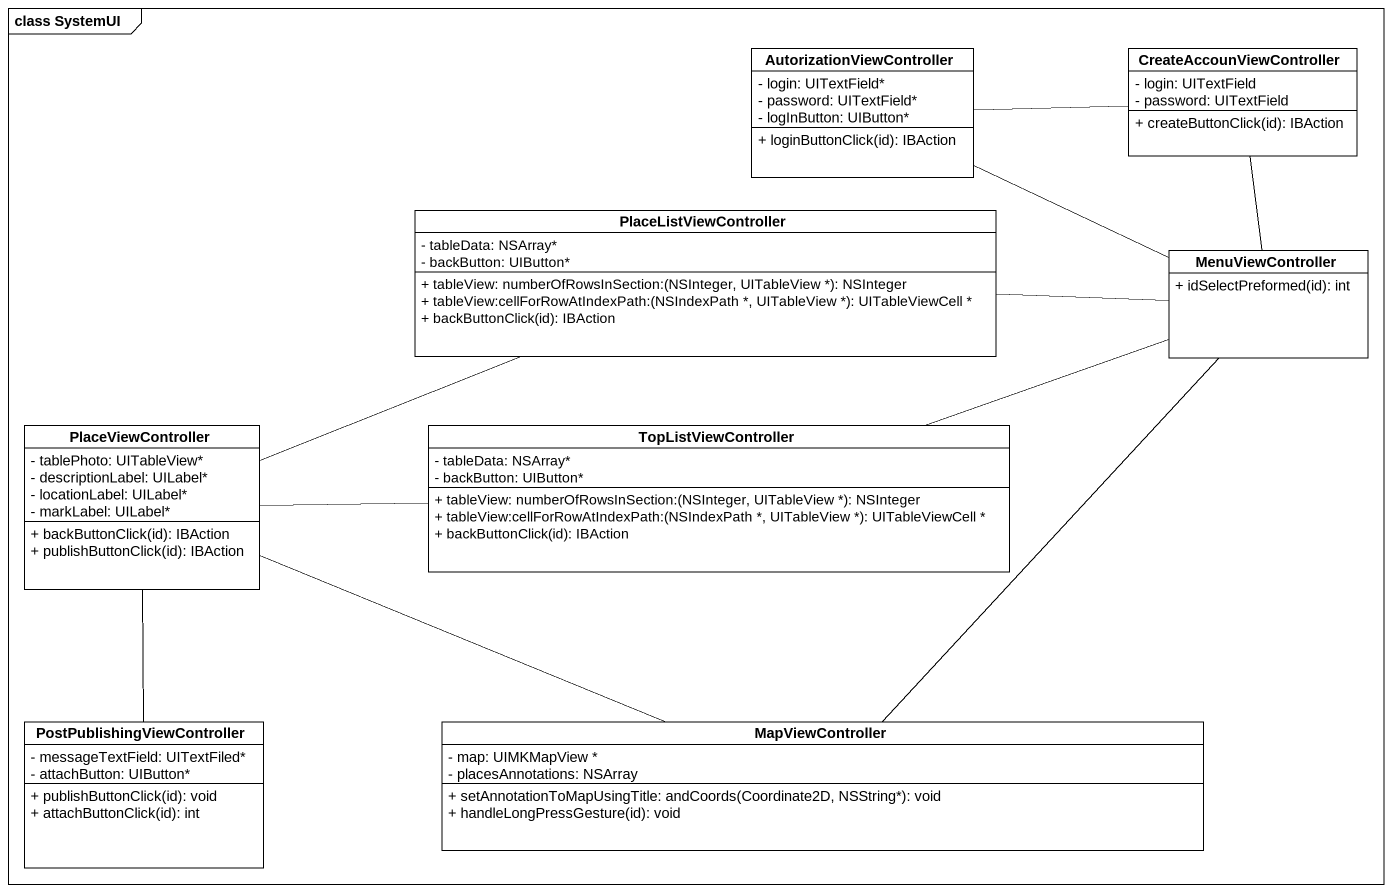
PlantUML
@startuml
mainframe class SystemUI
hide circle
hide empty members
skinparam classAttributeIconSize 0
class AutorizationViewController {
  - login: UITextField*
  - password: UITextField*
  - logInButton: UIButton*
  + loginButtonClick(id): IBAction
}
class CreateAccounViewController {
  - login: UITextField
  - password: UITextField
  + createButtonClick(id): IBAction
}
class PlaceListViewController {
  - tableData: NSArray*
  - backButton: UIButton*
  + tableView: numberOfRowsInSection:(NSInteger, UITableView *): NSInteger
  + tableView:cellForRowAtIndexPath:(NSIndexPath *, UITableView *): UITableViewCell *
  + backButtonClick(id): IBAction
}
class MenuViewController {
  + idSelectPreformed(id): int
}
class PlaceViewController {
  - tablePhoto: UITableView*
  - descriptionLabel: UILabel*
  - locationLabel: UILabel*
  - markLabel: UILabel*
  + backButtonClick(id): IBAction
  + publishButtonClick(id): IBAction
}
class TopListViewController {
  - tableData: NSArray*
  - backButton: UIButton*
  + tableView: numberOfRowsInSection:(NSInteger, UITableView *): NSInteger
  + tableView:cellForRowAtIndexPath:(NSIndexPath *, UITableView *): UITableViewCell *
  + backButtonClick(id): IBAction
}
class PostPublishingViewController {
  - messageTextField: UITextFiled*
  - attachButton: UIButton*
  + publishButtonClick(id): void
  + attachButtonClick(id): int
}
class MapViewController {
  - map: UIMKMapView *
  - placesAnnotations: NSArray
  + setAnnotationToMapUsingTitle: andCoords(Coordinate2D, NSString*): void
  + handleLongPressGesture(id): void
}
AutorizationViewController -right- CreateAccounViewController
AutorizationViewController -right- MenuViewController
CreateAccounViewController -- MenuViewController
PlaceListViewController -left- PlaceViewController
MenuViewController -left- PlaceListViewController
MenuViewController -left- TopListViewController
MenuViewController -- MapViewController
TopListViewController -left- PlaceViewController
PostPublishingViewController -up- PlaceViewController
MapViewController -left- PlaceViewController
@enduml
